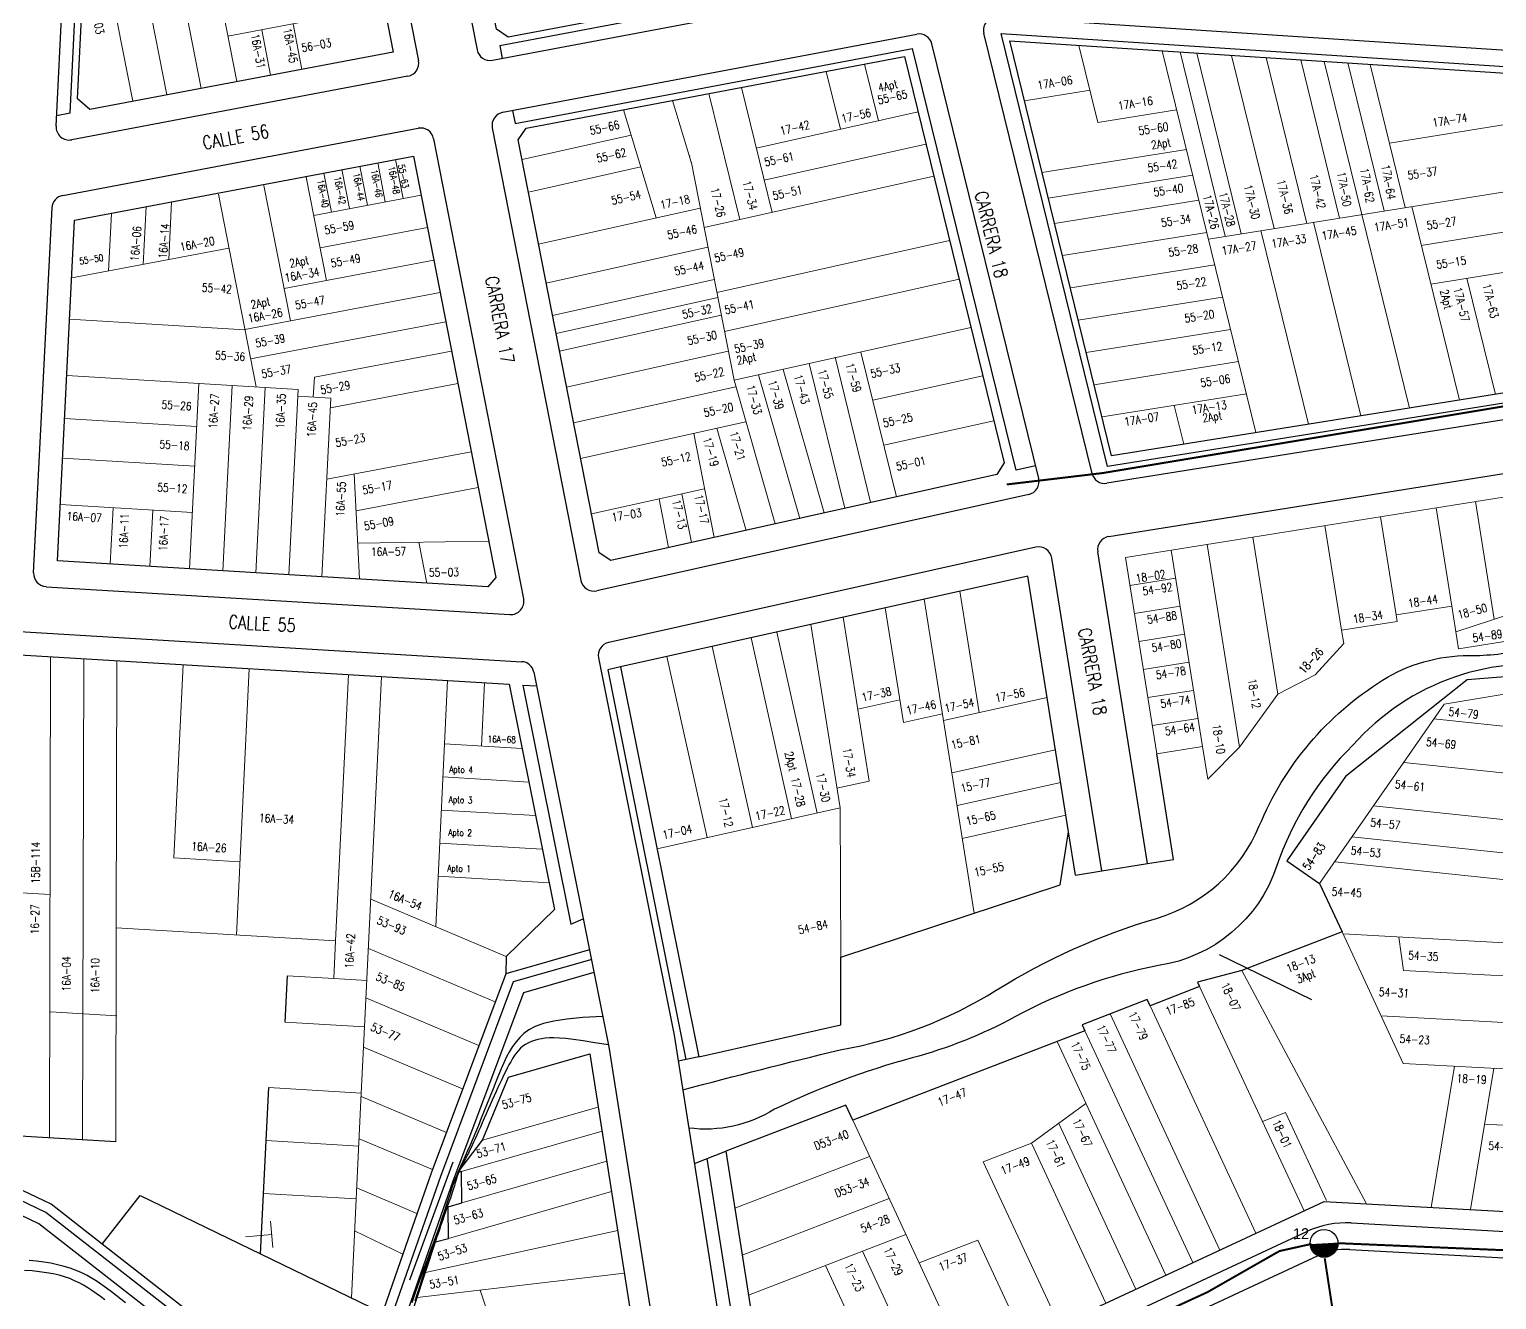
# Model space of a CAD drawing. Header units: millimetres. Extents: x 1022434 to 1024646, y 1272610 to 1274311.
# Drawn here: x 1023321.5 to 1023543.1, y 1273142.1 to 1273333.9 of the extents above; entities that cross this region are included whole.
import ezdxf
from ezdxf.enums import TextEntityAlignment as Align

# ---------------------------------------------------------------- set-up
doc = ezdxf.new("R2010")
doc.units = ezdxf.units.MM
doc.header["$MEASUREMENT"] = 0
for name, color, linetype, lineweight in [('CAB_AER_500', 3, 'Continuous', 25), ('CAB_RG6', 19, 'Continuous', 30), ('D-Activopasivo', 7, 'Continuous', 9), ('NOMENCLATURA', 23, 'Continuous', 0), ('Planimetria_Varios', 251, 'Continuous', 0)]:
    doc.layers.add(name, color=color, linetype=linetype, lineweight=lineweight)
for name, color, linetype in [('DISP_ACOP', 7, 'Continuous'), ('NOMEN', 251, 'Continuous'), ('PLANIMETRIA', 8, 'Continuous')]:
    doc.layers.add(name, color=color, linetype=linetype)
doc.styles.add('CALLE', font='simplex.shx', dxfattribs={"width": 0.8, "height": 2})
doc.styles.add('NOMEN', font='simplex.shx', dxfattribs={"width": 0.8, "height": 1.25})

# ---------------------------------------------------------------- blocks, each defined once
blk = doc.blocks.new('Terminador_M_Tap')
at = {"layer": 'D-Activopasivo'}
for p, q in [((0, 0), (4, 0)), ((4, 2), (4, -2))]:
    blk.add_line(p, q, dxfattribs=at)
blk = doc.blocks.new('acoplador')
at = {"color": 0, "const_width": 2.1}
blk.add_lwpolyline([(0, -1.05, 1), (0, 1.05, 1)], format="xyb", dxfattribs=at)
at = {"color": 0}
blk.add_circle((0, 0), 2.1, dxfattribs=at)
blk.add_attdef('DC-VAL', (2.69, 0.46), '', height=1.64, dxfattribs=at)

msp = doc.modelspace()

# ---------------------------------------------------------------- linework, layer by layer
at = {"layer": 'CAB_AER_500', "const_width": 0.3}
for points in [[(1023557.56, 1273239.3), (1023555.32, 1273278.81), (1023483.57, 1273266.88), (1023469.12, 1273265.16)], [(1023515.11, 1273150.5), (1023510.29, 1273149.43), (1023499.47, 1273143.25), (1023432.71, 1273112.47), (1023402.94, 1273087.1), (1023355.8, 1273071.79), (1023311.36, 1273051.67), (1023284.01, 1273039.85), (1023234.22, 1273017.96)], [(1023519.08, 1273150.62), (1023563.41, 1273148.75)], [(1023517.13, 1273148.34), (1023518.81, 1273137.33), (1023517.93, 1273064.38)]]:
    msp.add_lwpolyline(points, dxfattribs=at)
at = {"layer": 'CAB_RG6'}
for points in [[(1023501.17, 1273194.22), (1023515.11, 1273187.43)], [(1023385.48, 1273162.85), (1023378.96, 1273145.04)]]:
    msp.add_lwpolyline(points, dxfattribs=at)
at = {"layer": 'PLANIMETRIA', "linetype": 'Continuous'}
for p, q in [((1023377.13, 1273392.15), (1023389.14, 1273330.77)), ((1023369.37, 1273384.95), (1023380.29, 1273329.13)), ((1023366.24, 1273382.73), (1023376.47, 1273330.43)), ((1023325.59, 1273319.26), (1023327.79, 1273362.92)), ((1023327.69, 1273321.22), (1023329.6, 1273359.18)), ((1023328.8, 1273323.4), (1023330.62, 1273359.65)), ((1023391.47, 1273329.19), (1023453.4, 1273340.89)), ((1023392.58, 1273331.44), (1023450.07, 1273342.3)), ((1023467.74, 1273335.77), (1023547.67, 1273330.52)), ((1023393.03, 1273321.35), (1023455.52, 1273333.15)), ((1023481.99, 1273266.84), (1023465.67, 1273333.29)), ((1023468.26, 1273333.23), (1023546.59, 1273328.09)), ((1023484.31, 1273267.88), (1023468.26, 1273333.23)), ((1023376.47, 1273330.43), (1023330.66, 1273321.78)), ((1023392.58, 1273331.44), (1023392.96, 1273329.47)), ((1023394.88, 1273319.66), (1023454.91, 1273331)), ((1023470.54, 1273267.32), (1023454.91, 1273331)), ((1023473.94, 1273266.07), (1023457.83, 1273331.66)), ((1023378.7, 1273326.78), (1023327.96, 1273317.2)), ((1023330.66, 1273321.78), (1023328.8, 1273323.4)), ((1023327.69, 1273321.22), (1023325.67, 1273320.83)), ((1023394.5, 1273321.62), (1023394.88, 1273319.66)), ((1023326.59, 1273308.8), (1023380.26, 1273318.93)), ((1023391.44, 1273319), (1023404.81, 1273250.68)), ((1023382.59, 1273317.35), (1023396.18, 1273247.9)), ((1023328.38, 1273305.06), (1023379.54, 1273314.73)), ((1023379.54, 1273314.73), (1023391.99, 1273251.11)), ((1023322.19, 1273251.83), (1023324.97, 1273306.93)), ((1023325.79, 1273253.64), (1023328.38, 1273305.06)), ((1023553.88, 1273278.98), (1023484.31, 1273267.88)), ((1023555.25, 1273276.67), (1023484.24, 1273265.34)), ((1023473.47, 1273267.98), (1023470.54, 1273267.32)), ((1023484.51, 1273257.28), (1023555.85, 1273268.66)), ((1023472.43, 1273263.65), (1023407.21, 1273249.11)), ((1023473.5, 1273255.69), (1023409.02, 1273241.31)), ((1023490.36, 1273207.92), (1023482.85, 1273254.99)), ((1023390.78, 1273249.73), (1023325.79, 1273253.64)), ((1023483.45, 1273206.82), (1023475.91, 1273254.05)), ((1023391.99, 1273251.11), (1023390.78, 1273249.73)), ((1023324.07, 1273249.73), (1023394.1, 1273245.52)), ((1023299.2, 1273244.21), (1023395.89, 1273238.4)), ((1023297.43, 1273240.81), (1023394.01, 1273235.01)), ((1023407.49, 1273238.97), (1023418.9, 1273182.03)), ((1023397.73, 1273236.8), (1023409.05, 1273180.27)), ((1023410.82, 1273237.62), (1023408.87, 1273237.18)), ((1023408.87, 1273237.18), (1023420.66, 1273178.34)), ((1023394.01, 1273235.01), (1023400.82, 1273201.01)), ((1023396.07, 1273234.88), (1023403.3, 1273198.8)), ((1023396.07, 1273234.88), (1023398.14, 1273234.76)), ((1023494.31, 1273208.55), (1023491.76, 1273224.51)), ((1023479.5, 1273206.19), (1023478.45, 1273212.74)), ((1023483.45, 1273206.82), (1023490.36, 1273207.92)), ((1023490.36, 1273207.92), (1023494.31, 1273208.55)), ((1023479.5, 1273206.19), (1023483.45, 1273206.82)), ((1023400.82, 1273201.01), (1023393.54, 1273193.92)), ((1023403.3, 1273198.8), (1023405.18, 1273199.58)), ((1023406.11, 1273194.93), (1023393.48, 1273191.29)), ((1023393.54, 1273193.92), (1023393.48, 1273191.29)), ((1023360.17, 1273183.99), (1023360.51, 1273190.99)), ((1023393.48, 1273191.29), (1023382.2, 1273161.19)), ((1023418.9, 1273182.03), (1023430, 1273111.47)), ((1023393.9, 1273175.66), (1023406.18, 1273179.19)), ((1023406.18, 1273179.19), (1023417.58, 1273106.76)), ((1023409.05, 1273180.27), (1023420.67, 1273106.39)), ((1023422.61, 1273178.77), (1023419.52, 1273178.08)), ((1023389.95, 1273166.15), (1023393.9, 1273175.66)), ((1023356.47, 1273149), (1023357.69, 1273174.13)), ((1023334.59, 1273165.91), (1023296.66, 1273168.19)), ((1023386.24, 1273161.27), (1023389.95, 1273166.15)), ((1023421.95, 1273162.65), (1023426.72, 1273164.49)), ((1023386.81, 1273161.44), (1023386.24, 1273161.27)), ((1023386.85, 1273156.73), (1023386.81, 1273161.44)), ((1023423.85, 1273163.38), (1023431.65, 1273113.83)), ((1023382.2, 1273161.19), (1023377.92, 1273148.94)), ((1023324.84, 1273156.51), (1023319.48, 1273159.09)), ((1023332.55, 1273150.48), (1023324.84, 1273156.51)), ((1023384.77, 1273156.13), (1023386.85, 1273156.73)), ((1023384.82, 1273151.35), (1023384.77, 1273156.13)), ((1023521.11, 1273153.67), (1023548.19, 1273152.19)), ((1023351.67, 1273135.56), (1023332.55, 1273150.48)), ((1023377.58, 1273134.8), (1023382.89, 1273150.8)), ((1023382.89, 1273150.8), (1023384.82, 1273151.35)), ((1023431.65, 1273113.83), (1023514.44, 1273152.38)), ((1023377.92, 1273148.94), (1023373.09, 1273135.12)), ((1023432.82, 1273109.97), (1023516.12, 1273148.75)), ((1023520.89, 1273149.67), (1023549.26, 1273148.13))]:
    msp.add_line(p, q, dxfattribs=at)
at = {"layer": 'PLANIMETRIA'}
for p, q in [((1023332.55, 1273150.48), (1023338.27, 1273157.8)), ((1023338.27, 1273157.8), (1023356.47, 1273149)), ((1023356.47, 1273149), (1023374.84, 1273140.12))]:
    msp.add_line(p, q, dxfattribs=at)
at = {"layer": 'PLANIMETRIA', "linetype": 'Continuous'}
for points in [[(1023393.86, 1273332.7), (1023392.1, 1273333.89), (1023381, 1273390.6), (1023382.12, 1273392.6), (1023431.64, 1273411.12), (1023433.4, 1273410.19), (1023449.48, 1273344.73), (1023448.36, 1273342.99)], [(1023484.94, 1273269.5), (1023469.56, 1273332.14), (1023545.21, 1273327.18), (1023552.18, 1273280.23)], [(1023409.32, 1273253.68), (1023407.57, 1273254.82), (1023395.36, 1273317.21), (1023396.55, 1273318.96), (1023453.67, 1273329.75), (1023468.72, 1273268.45), (1023467.61, 1273266.67)], [(1023444.09, 1273183.56), (1023444.05, 1273193.79), (1023477.16, 1273204.74), (1023478.45, 1273212.74), (1023472.3, 1273251.32), (1023410.82, 1273237.62), (1023422.61, 1273178.77)]]:
    msp.add_lwpolyline(points, close=True, dxfattribs=at)
for points in [[(1023420.19, 1273173.79, -0.003888), (1023443.97, 1273179.82, 0.096912), (1023467.54, 1273188.81, -0.068101), (1023491.74, 1273199.66, 0.227254), (1023507.25, 1273213.6, -0.15654), (1023525.86, 1273235.61, -0.140985), (1023538.88, 1273239.33, 0.054399), (1023547.57, 1273240.26, -0.068465), (1023555.05, 1273240.84, -2.750934)], [(1023555.09, 1273237.47, 0.263362), (1023521.38, 1273225.79, 0.119371), (1023509.86, 1273207.47, -0.280518), (1023492.05, 1273192.53, 0.077251), (1023470.34, 1273184.78, -0.058435), (1023454.83, 1273178.58, 0.046723), (1023434.05, 1273170.83, -0.173523), (1023421.1, 1273168)]]:
    msp.add_lwpolyline(points, format="xyb", dxfattribs=at)
msp.add_lwpolyline([(1023555.1, 1273236.95), (1023538.64, 1273235.69), (1023520.27, 1273221.07), (1023511.43, 1273208.34), (1023516.36, 1273204.92), (1023519.74, 1273197.64), (1023504.59, 1273191.8), (1023497.92, 1273190.03), (1023498.23, 1273189.35), (1023490.75, 1273186.47), (1023490.32, 1273187.39), (1023480.5, 1273183.6), (1023480.93, 1273182.69), (1023445.86, 1273169.17), (1023444.8, 1273171.45), (1023426.72, 1273164.49), (1023433.76, 1273119.72), (1023435.35, 1273118.87), (1023517.02, 1273156.89), (1023547.18, 1273155.25), (1023548.92, 1273156.65), (1023552.24, 1273176.72, 0.039595), (1023555.12, 1273235.44)], format="xyb", close=True, dxfattribs=at)
for points in [[(1023406.46, 1273193.46), (1023394.62, 1273190.06), (1023383.61, 1273160.68), (1023374.39, 1273134.27), (1023371.97, 1273132.01), (1023351.09, 1273134.11), (1023324.04, 1273155.23), (1023318.6, 1273157.85), (1023314.25, 1273162.18), (1023307.26, 1273165.25), (1023306.46, 1273163.41)], [(1023406.8, 1273191.48), (1023396.14, 1273188.41), (1023385.49, 1273160), (1023376.11, 1273133.15), (1023372.67, 1273129.93), (1023350.31, 1273132.18), (1023322.98, 1273153.52), (1023317.42, 1273156.19), (1023313.1, 1273160.5), (1023306.46, 1273163.41)], [(1023408.13, 1273184.86), (1023405.14, 1273184.68), (1023402.69, 1273184.44), (1023400.72, 1273184.13), (1023399.16, 1273183.76), (1023397.94, 1273183.32), (1023396.98, 1273182.83), (1023396.22, 1273182.29), (1023395.59, 1273181.68), (1023395.03, 1273181.02), (1023394.52, 1273180.31), (1023394.05, 1273179.55), (1023393.61, 1273178.73), (1023393.19, 1273177.86), (1023392.79, 1273176.95), (1023392.39, 1273175.98), (1023391.98, 1273174.96), (1023391.56, 1273173.9), (1023391.12, 1273172.81), (1023390.68, 1273171.7), (1023390.24, 1273170.58), (1023389.79, 1273169.47), (1023389.35, 1273168.39), (1023388.92, 1273167.35), (1023388.5, 1273166.36), (1023388.1, 1273165.44), (1023387.71, 1273164.57), (1023387.34, 1273163.75), (1023386.98, 1273162.96), (1023386.63, 1273162.18), (1023386.3, 1273161.41), (1023385.98, 1273160.63), (1023385.66, 1273159.82), (1023385.36, 1273158.99), (1023385.06, 1273158.12), (1023384.77, 1273157.22), (1023384.47, 1273156.3), (1023384.16, 1273155.34), (1023383.85, 1273154.36), (1023383.51, 1273153.35), (1023383.16, 1273152.33), (1023382.79, 1273151.28), (1023382.39, 1273150.2), (1023381.98, 1273149.09), (1023381.55, 1273147.96), (1023381.11, 1273146.78), (1023380.66, 1273145.56), (1023380.2, 1273144.3), (1023379.74, 1273142.98), (1023379.28, 1273141.62)], [(1023409, 1273180.54), (1023406.91, 1273180.89), (1023405.17, 1273181.17), (1023403.73, 1273181.37), (1023402.54, 1273181.51), (1023401.57, 1273181.59), (1023400.75, 1273181.62), (1023400.06, 1273181.61), (1023399.45, 1273181.56), (1023398.87, 1273181.48), (1023398.33, 1273181.37), (1023397.82, 1273181.23), (1023397.34, 1273181.06), (1023396.89, 1273180.86), (1023396.47, 1273180.62), (1023396.07, 1273180.35), (1023395.71, 1273180.04), (1023395.38, 1273179.7), (1023395.06, 1273179.33), (1023394.77, 1273178.92), (1023394.49, 1273178.49), (1023394.22, 1273178.02), (1023393.96, 1273177.53), (1023393.69, 1273177.02), (1023393.43, 1273176.48), (1023393.16, 1273175.92), (1023392.88, 1273175.34), (1023392.59, 1273174.74), (1023392.3, 1273174.13), (1023392.01, 1273173.5), (1023391.71, 1273172.85), (1023391.41, 1273172.19), (1023391.11, 1273171.52), (1023390.81, 1273170.84), (1023390.51, 1273170.16), (1023390.21, 1273169.47), (1023389.92, 1273168.8), (1023389.64, 1273168.15), (1023389.36, 1273167.53), (1023389.1, 1273166.93), (1023388.86, 1273166.38), (1023388.63, 1273165.87), (1023388.41, 1273165.41), (1023388.21, 1273164.98), (1023388.02, 1273164.59), (1023387.84, 1273164.23), (1023387.67, 1273163.89), (1023387.5, 1273163.57), (1023387.34, 1273163.26), (1023387.19, 1273162.96), (1023387.03, 1273162.67), (1023386.88, 1273162.38), (1023386.74, 1273162.1), (1023386.61, 1273161.82), (1023386.48, 1273161.55), (1023386.36, 1273161.27), (1023386.25, 1273161), (1023386.15, 1273160.72), (1023386.06, 1273160.44), (1023385.97, 1273160.16), (1023385.89, 1273159.88), (1023385.81, 1273159.59), (1023385.73, 1273159.3), (1023385.64, 1273159.01), (1023385.55, 1273158.71), (1023385.46, 1273158.41), (1023385.35, 1273158.09), (1023385.24, 1273157.77), (1023385.11, 1273157.43), (1023384.98, 1273157.07), (1023384.84, 1273156.68), (1023384.7, 1273156.26), (1023384.54, 1273155.81), (1023384.38, 1273155.33), (1023384.2, 1273154.82), (1023384.02, 1273154.29), (1023383.84, 1273153.74), (1023383.65, 1273153.19), (1023383.47, 1273152.64), (1023383.27, 1273152.1), (1023383.08, 1273151.58), (1023382.9, 1273151.08), (1023382.7, 1273150.6), (1023382.51, 1273150.1), (1023382.3, 1273149.58), (1023382.09, 1273149.02), (1023381.86, 1273148.4), (1023381.61, 1273147.71), (1023381.34, 1273146.92), (1023381.05, 1273146.03), (1023380.75, 1273145.06), (1023380.43, 1273144.03), (1023380.1, 1273142.96), (1023379.77, 1273141.88)], [(1023332.96, 1273142.07), (1023332.31, 1273142.55), (1023331.65, 1273143.02), (1023331, 1273143.46), (1023330.36, 1273143.88), (1023329.71, 1273144.27), (1023329.05, 1273144.63), (1023328.36, 1273144.96), (1023327.64, 1273145.27), (1023326.86, 1273145.54), (1023326.03, 1273145.78), (1023325.12, 1273145.98), (1023324.13, 1273146.16), (1023323.07, 1273146.3), (1023321.97, 1273146.42), (1023320.83, 1273146.51)], [(1023336.05, 1273141.59), (1023335.35, 1273142.16), (1023334.64, 1273142.73), (1023333.93, 1273143.29), (1023333.22, 1273143.82), (1023332.5, 1273144.34), (1023331.77, 1273144.83), (1023331.03, 1273145.3), (1023330.26, 1273145.74), (1023329.46, 1273146.14), (1023328.62, 1273146.51), (1023327.73, 1273146.84), (1023326.79, 1273147.12), (1023325.8, 1273147.37), (1023324.78, 1273147.58), (1023323.72, 1273147.76), (1023322.63, 1273147.9), (1023321.53, 1273148.01)]]:
    msp.add_lwpolyline(points, dxfattribs=at)
for centre, radius, start, end in [((1023467.61, 1273333.77), 2, 86.2459, 193.7962), ((1023455.89, 1273331.18), 2, 13.7962, 100.6966), ((1023391.1, 1273331.16), 2, 191.0705, 280.6966), ((1023378.33, 1273328.75), 2, 280.6966, 11.0705), ((1023393.41, 1273319.38), 2, 100.6966, 191.0705), ((1023327.58, 1273319.16), 2, 177.1167, 280.6966), ((1023380.63, 1273316.97), 2, 11.0705, 100.6966), ((1023326.96, 1273306.83), 2, 100.6966, 177.1167), ((1023472, 1273265.6), 2, 282.5663, 13.7962), ((1023483.93, 1273267.32), 2, 193.7962, 279.0623), ((1023484.83, 1273255.31), 2, 99.0623, 189.0623), ((1023473.94, 1273253.74), 2, 9.0623, 102.5663), ((1023324.19, 1273251.73), 2, 177.1167, 266.5599), ((1023406.77, 1273251.06), 2, 191.0705, 282.5663), ((1023394.22, 1273247.52), 2, 266.5599, 11.0705), ((1023409.45, 1273239.36), 2, 102.5663, 191.3247), ((1023395.77, 1273236.41), 2, 11.3247, 86.5599), ((1023520.35, 1273139.69), 14, 86.8839, 114.9659), ((1023520.35, 1273139.69), 10, 86.8839, 114.9659)]:
    msp.add_arc(centre, radius, start, end, dxfattribs=at)
at = {"layer": 'Planimetria_Varios', "linetype": 'Continuous'}
for p, q in [((1023347.41, 1273353.95), (1023352.89, 1273325.98)), ((1023342.75, 1273349.14), (1023347.48, 1273324.95)), ((1023333.9, 1273339.69), (1023337.16, 1273323.01)), ((1023339.06, 1273340.66), (1023342.32, 1273323.98)), ((1023375.12, 1273337.3), (1023351.54, 1273332.85)), ((1023361.37, 1273334.7), (1023362.71, 1273327.83)), ((1023356.64, 1273333.81), (1023357.98, 1273326.94)), ((1023482.88, 1273319.81), (1023480.02, 1273331.45)), ((1023506.74, 1273272.98), (1023492.58, 1273330.63)), ((1023502.11, 1273302.62), (1023495.28, 1273330.45)), ((1023504.51, 1273303), (1023497.81, 1273330.29)), ((1023509.47, 1273303.79), (1023503.05, 1273329.94)), ((1023449.75, 1273320.06), (1023447.65, 1273328.61)), ((1023514.42, 1273304.58), (1023508.28, 1273329.6)), ((1023519.38, 1273305.37), (1023513.51, 1273329.26)), ((1023529.92, 1273276.68), (1023517.06, 1273329.02)), ((1023526.11, 1273306.45), (1023520.63, 1273328.79)), ((1023529.29, 1273306.95), (1023523.98, 1273328.57)), ((1023444, 1273318.78), (1023441.86, 1273327.52)), ((1023418.67, 1273323.14), (1023421.49, 1273313.82)), ((1023428.82, 1273305.15), (1023424.15, 1273324.17)), ((1023433.7, 1273306.24), (1023429.07, 1273325.1)), ((1023481.69, 1273324.68), (1023471.78, 1273323.1)), ((1023411.26, 1273321.74), (1023416.2, 1273305.41)), ((1023455.72, 1273321.39), (1023431.31, 1273315.95)), ((1023494.77, 1273321.7), (1023482.88, 1273319.81)), ((1023546.3, 1273319.79), (1023526.89, 1273316.7)), ((1023412.42, 1273317.89), (1023395.94, 1273314.22)), ((1023456.91, 1273316.54), (1023432.51, 1273311.1)), ((1023421.31, 1273314.75), (1023421.22, 1273314.73)), ((1023496.24, 1273315.73), (1023474.44, 1273312.25)), ((1023366.03, 1273312.18), (1023367.18, 1273306.29)), ((1023368.73, 1273312.69), (1023369.88, 1273306.8)), ((1023371.43, 1273313.2), (1023372.59, 1273307.31)), ((1023374.14, 1273313.71), (1023375.29, 1273307.82)), ((1023376.84, 1273314.22), (1023377.99, 1273308.33)), ((1023413.88, 1273313.09), (1023396.9, 1273309.31)), ((1023421.52, 1273313.72), (1023427.94, 1273280.88)), ((1023356.97, 1273310.31), (1023360.97, 1273289.85)), ((1023363.35, 1273311.56), (1023366.4, 1273295.96)), ((1023458.11, 1273311.68), (1023423.43, 1273303.95)), ((1023497.19, 1273311.85), (1023475.39, 1273308.37)), ((1023547.77, 1273309.9), (1023499.56, 1273302.21)), ((1023342.59, 1273299.1), (1023343.03, 1273307.83)), ((1023350.1, 1273308.97), (1023355.79, 1273279.88)), ((1023364.48, 1273305.78), (1023380.69, 1273308.84)), ((1023498.12, 1273308.06), (1023476.32, 1273304.58)), ((1023333.51, 1273297.38), (1023333.95, 1273306.05)), ((1023338.75, 1273298.37), (1023339.19, 1273307.11)), ((1023422.85, 1273306.89), (1023398.44, 1273301.45)), ((1023537.46, 1273277.88), (1023530.28, 1273307.11)), ((1023365.44, 1273300.87), (1023381.65, 1273303.93)), ((1023499.32, 1273303.19), (1023477.52, 1273299.71)), ((1023514.66, 1273274.24), (1023507.49, 1273303.48)), ((1023522.59, 1273275.51), (1023515.41, 1273304.74)), ((1023548.65, 1273303.97), (1023531.71, 1273301.26)), ((1023424, 1273301), (1023399.59, 1273295.56)), ((1023460.49, 1273301.97), (1023425.35, 1273294.13)), ((1023327.94, 1273296.33), (1023351.69, 1273300.82)), ((1023360.01, 1273294.76), (1023382.61, 1273299.02)), ((1023500.52, 1273298.31), (1023478.72, 1273294.84)), ((1023549.53, 1273298.03), (1023533.15, 1273295.42)), ((1023424.96, 1273296.1), (1023400.55, 1273290.65)), ((1023461.92, 1273296.14), (1023426.5, 1273288.24)), ((1023542.89, 1273278.74), (1023538.58, 1273296.28)), ((1023354.09, 1273288.55), (1023383.57, 1273294.12)), ((1023425.49, 1273293.4), (1023401.08, 1273287.96)), ((1023501.71, 1273293.44), (1023479.91, 1273289.97)), ((1023327.62, 1273290.09), (1023354.1, 1273288.5)), ((1023426.02, 1273290.7), (1023401.61, 1273285.26)), ((1023354.93, 1273284.13), (1023384.44, 1273289.7)), ((1023463.71, 1273288.85), (1023427.94, 1273280.88)), ((1023502.91, 1273288.57), (1023481.11, 1273285.09)), ((1023364.58, 1273281.37), (1023385.3, 1273285.28)), ((1023427.08, 1273285.3), (1023402.67, 1273279.86)), ((1023444.67, 1273261.56), (1023439.3, 1273283.41)), ((1023448.56, 1273262.51), (1023443.19, 1273284.37)), ((1023452.48, 1273263.3), (1023447.11, 1273285.15)), ((1023504.11, 1273283.7), (1023482.31, 1273280.22)), ((1023327.19, 1273281.6), (1023362.13, 1273279.5)), ((1023364.42, 1273278.36), (1023364.58, 1273281.37)), ((1023431.65, 1273281.71), (1023437.86, 1273260.04)), ((1023435.35, 1273282.53), (1023441.57, 1273260.86)), ((1023465.5, 1273281.57), (1023448.9, 1273277.87)), ((1023345.75, 1273252.44), (1023347.16, 1273280.4)), ((1023350.74, 1273252.14), (1023352.15, 1273280.1)), ((1023355.73, 1273251.84), (1023357.14, 1273279.8)), ((1023360.72, 1273251.54), (1023362.13, 1273279.5)), ((1023367, 1273276.74), (1023386.26, 1273280.38)), ((1023428.22, 1273279.92), (1023403.72, 1273274.46)), ((1023427.94, 1273280.88), (1023434.16, 1273259.21)), ((1023505.3, 1273278.82), (1023483.5, 1273275.35)), ((1023362.08, 1273278.5), (1023367.07, 1273278.2)), ((1023365.72, 1273251.24), (1023367.07, 1273278.2)), ((1023495.84, 1273271.24), (1023494.4, 1273277.09)), ((1023326.87, 1273275.11), (1023346.83, 1273273.91)), ((1023429.74, 1273274.62), (1023404.78, 1273269.06)), ((1023467.17, 1273274.77), (1023450.57, 1273271.07)), ((1023421.87, 1273272.87), (1023424.94, 1273257.16)), ((1023425.34, 1273273.64), (1023429.76, 1273258.23)), ((1023366.46, 1273265.95), (1023388.28, 1273270.07)), ((1023326.57, 1273269.12), (1023346.53, 1273267.92)), ((1023370.61, 1273266.74), (1023371.38, 1273250.89)), ((1023370.88, 1273261.19), (1023389.33, 1273264.68)), ((1023423.5, 1273264.52), (1023406.41, 1273260.71)), ((1023420.06, 1273263.75), (1023421.5, 1273256.39)), ((1023326.21, 1273262.13), (1023346.18, 1273260.93)), ((1023333.77, 1273253.16), (1023334.2, 1273261.65)), ((1023339.76, 1273252.8), (1023340.19, 1273261.29)), ((1023416.63, 1273262.99), (1023418.07, 1273255.63)), ((1023536.31, 1273246.81), (1023533.94, 1273261.62)), ((1023542.7, 1273244.82), (1023539.87, 1273262.57)), ((1023519.68, 1273243.14), (1023517.16, 1273258.94)), ((1023527.91, 1273245.47), (1023525.55, 1273260.28)), ((1023510.07, 1273233.51), (1023506.29, 1273257.21)), ((1023371.12, 1273256.31), (1023390.91, 1273256.6)), ((1023380.35, 1273256.45), (1023381.55, 1273250.28)), ((1023498.68, 1273225.62), (1023493.95, 1273255.24)), ((1023504.26, 1273225.5), (1023499.38, 1273256.11)), ((1023494.63, 1273251.01), (1023487.71, 1273249.9)), ((1023464.21, 1273200.46), (1023456.65, 1273247.83)), ((1023464.95, 1273230.73), (1023462.03, 1273249.03)), ((1023453.55, 1273229.21), (1023450.78, 1273246.53)), ((1023495.3, 1273246.77), (1023488.39, 1273245.67)), ((1023548.47, 1273246.72), (1023536.93, 1273242.91)), ((1023443.96, 1273216.32), (1023439.54, 1273244.02)), ((1023448.37, 1273220.38), (1023444.43, 1273245.11)), ((1023436.6, 1273214.68), (1023430.51, 1273242.01)), ((1023440.51, 1273215.55), (1023434.41, 1273242.88)), ((1023495.98, 1273242.54), (1023489.06, 1273241.44)), ((1023324.59, 1273166.51), (1023324.76, 1273239.17)), ((1023423.91, 1273211.85), (1023417.82, 1273239.18)), ((1023430.75, 1273213.37), (1023424.65, 1273240.7)), ((1023329.59, 1273166.21), (1023329.75, 1273238.87)), ((1023334.66, 1273198.23), (1023334.75, 1273238.57)), ((1023343.35, 1273208.78), (1023344.77, 1273237.97)), ((1023352.8, 1273197.14), (1023354.75, 1273237.37)), ((1023496.65, 1273238.31), (1023489.74, 1273237.21)), ((1023367.78, 1273196.24), (1023369.73, 1273236.47)), ((1023372.15, 1273183.27), (1023374.72, 1273236.17)), ((1023382.9, 1273198.42), (1023384.7, 1273235.57)), ((1023389.82, 1273225.67), (1023390.28, 1273235.23)), ((1023555.12, 1273235.35), (1023535.18, 1273232)), ((1023452.99, 1273232.67), (1023446.64, 1273231.26)), ((1023475.22, 1273233.02), (1023459.57, 1273229.53)), ((1023497.33, 1273234.08), (1023490.41, 1273232.98)), ((1023459.41, 1273230.52), (1023453.55, 1273229.21)), ((1023535.18, 1273232), (1023516.36, 1273204.92)), ((1023498, 1273229.85), (1023491.09, 1273228.75)), ((1023533.62, 1273229.76), (1023555.27, 1273227.48)), ((1023384.24, 1273226), (1023395.95, 1273225.3)), ((1023476.48, 1273225.1), (1023460.83, 1273221.62)), ((1023529.06, 1273223.2), (1023555.27, 1273220.45)), ((1023383.99, 1273221.01), (1023396.97, 1273220.23)), ((1023448.37, 1273220.38), (1023443.48, 1273219.29)), ((1023477.27, 1273220.16), (1023461.62, 1273216.67)), ((1023383.75, 1273216.01), (1023397.98, 1273215.16)), ((1023443.96, 1273216.32), (1023416.32, 1273210.16)), ((1023443.96, 1273216.32), (1023444.05, 1273193.79)), ((1023478.06, 1273215.21), (1023462.41, 1273211.72)), ((1023524.5, 1273216.64), (1023555.13, 1273213.42)), ((1023383.51, 1273211.02), (1023399, 1273210.09)), ((1023521.24, 1273211.95), (1023554.95, 1273208.41)), ((1023343.35, 1273208.78), (1023353.34, 1273208.18)), ((1023518.64, 1273208.2), (1023554.76, 1273204.41)), ((1023383.27, 1273206.02), (1023400.01, 1273205.02)), ((1023296.66, 1273204.92), (1023324.67, 1273203.24)), ((1023373.09, 1273202.56), (1023393.54, 1273193.92)), ((1023334.59, 1273165.91), (1023334.66, 1273198.23)), ((1023367.78, 1273196.24), (1023334.66, 1273198.23)), ((1023519.74, 1273197.64), (1023528.99, 1273177.77)), ((1023519.91, 1273197.3), (1023554.17, 1273195.43)), ((1023528.34, 1273196.84), (1023529.01, 1273191.79)), ((1023367.5, 1273190.57), (1023367.78, 1273196.24)), ((1023372.73, 1273195.11), (1023391.89, 1273187.03)), ((1023367.5, 1273190.57), (1023360.51, 1273190.99)), ((1023372.49, 1273190.27), (1023367.5, 1273190.57)), ((1023504.59, 1273191.8), (1023523.44, 1273156.54)), ((1023529.01, 1273191.79), (1023553.75, 1273190.45)), ((1023498.23, 1273189.35), (1023514, 1273155.48)), ((1023372.37, 1273187.67), (1023389.43, 1273180.47)), ((1023490.75, 1273186.47), (1023506.75, 1273152.11)), ((1023324.74, 1273185.55), (1023334.74, 1273184.95)), ((1023372.15, 1273183.27), (1023360.17, 1273183.99)), ((1023484.71, 1273185.22), (1023501.31, 1273149.58)), ((1023525.65, 1273184.96), (1023553.05, 1273183.47)), ((1023371.67, 1273173.29), (1023372.15, 1273183.27)), ((1023480.93, 1273182.69), (1023497.23, 1273147.68)), ((1023372, 1273180.22), (1023386.97, 1273173.91)), ((1023476.72, 1273181.07), (1023493.15, 1273145.78)), ((1023528.99, 1273177.77), (1023552.21, 1273176.51)), ((1023536.74, 1273177.35), (1023533.21, 1273156.01)), ((1023542.67, 1273177.03), (1023539.14, 1273155.69)), ((1023371.67, 1273173.29), (1023357.69, 1273174.13)), ((1023370.17, 1273142.38), (1023371.67, 1273173.29)), ((1023371.64, 1273172.78), (1023384.51, 1273167.35)), ((1023389.95, 1273166.15), (1023407.44, 1273171.17)), ((1023472.84, 1273165.7), (1023481.07, 1273171.73)), ((1023507.71, 1273169), (1023511.23, 1273170.36)), ((1023511.23, 1273170.36), (1023517.42, 1273157.08)), ((1023445.86, 1273169.17), (1023463.23, 1273131.85)), ((1023476.96, 1273168.71), (1023488.62, 1273143.67)), ((1023541.27, 1273168.59), (1023550.81, 1273168.07)), ((1023371.28, 1273165.29), (1023357.3, 1273166.13)), ((1023371.33, 1273166.39), (1023382.4, 1273161.72)), ((1023386.81, 1273161.44), (1023408.02, 1273167.53)), ((1023428.07, 1273155.9), (1023448.39, 1273163.73)), ((1023465.57, 1273162.89), (1023472.84, 1273165.7)), ((1023472.84, 1273165.7), (1023484.08, 1273141.56)), ((1023386.85, 1273156.73), (1023408.73, 1273163.01)), ((1023465.57, 1273162.89), (1023477.04, 1273138.27)), ((1023370.89, 1273157.3), (1023356.92, 1273158.14)), ((1023370.97, 1273158.95), (1023380.07, 1273155.11)), ((1023384.82, 1273151.35), (1023409.45, 1273158.43)), ((1023429.18, 1273148.82), (1023451.35, 1273157.37)), ((1023381.36, 1273146.18), (1023410.38, 1273152.54)), ((1023377.92, 1273148.94), (1023370.66, 1273152.49)), ((1023430.14, 1273142.76), (1023453.89, 1273151.91)), ((1023455.88, 1273147.64), (1023464.76, 1273151.07)), ((1023464.76, 1273151.07), (1023471.85, 1273135.86)), ((1023447.34, 1273149.39), (1023456.89, 1273128.89)), ((1023411.39, 1273146.09), (1023380.11, 1273142.42)), ((1023441.73, 1273147.23), (1023451.45, 1273126.36)), ((1023389.62, 1273143.54), (1023403.52, 1273102.05))]:
    msp.add_line(p, q, dxfattribs=at)
msp.add_lwpolyline([(1023555.02, 1273243.15), (1023537.34, 1273240.33), (1023536.31, 1273246.81), (1023527.91, 1273245.47), (1023528.07, 1273244.48), (1023519.68, 1273243.14), (1023519.99, 1273241.17), (1023515.66, 1273236.44), (1023510.07, 1273233.51), (1023504.26, 1273225.5), (1023499.46, 1273220.68), (1023498.68, 1273225.62), (1023491.76, 1273224.51), (1023487.04, 1273254.14), (1023553.22, 1273264.7), (1023554.72, 1273263.43), (1023554.95, 1273248.69)], close=True, dxfattribs=at)
msp.add_arc((1023420.53, 1273313.53), 1, 11.0705, 16.8405, dxfattribs=at)

# ---------------------------------------------------------------- block references
at = {"layer": 'D-Activopasivo', "rotation": 5.190409263285113}
msp.add_blockref('Terminador_M_Tap', (1023354.16, 1273151.58), dxfattribs=at)
at = {"layer": 'DISP_ACOP'}
ref = msp.add_blockref('acoplador', (1023517.03, 1273150.59), dxfattribs=dict(at, rotation=273.191140005459))
ref.add_attrib('DC-VAL', '12', (1023512.34, 1273151.22), dxfattribs={"layer": '0', "color": 0, "height": 1.639, "rotation": 0.6766})

# ---------------------------------------------------------------- texts
at = {"layer": 'NOMEN', "linetype": 'Continuous', "style": 'NOMEN', "width": 0.8}
for s, height, rotation, p in [('16A-03', 1.25, 281.0705, (1023330.63, 1273338.24)), ('16A-31', 1.25, 280.6966, (1023354.99, 1273333.06)), ('16A-45', 1.25, 280.6966, (1023359.86, 1273333.91)), ('56-03', 1.25, 10.6966, (1023362.77, 1273330.43)), ('4Apt', 1.25, 12.5663, (1023449.86, 1273324.41)), ('17A-06', 1.25, 9.0623, (1023473.87, 1273324.81)), ('55-65', 1.25, 12.5663, (1023449.78, 1273322.54)), ('17A-16', 1.25, 9.0623, (1023486.01, 1273321.68)), ('17-56', 1.25, 12.5663, (1023444.29, 1273319.73)), ('17A-74', 1.25, 9.0623, (1023533.5, 1273319.13)), ('55-66', 1.25, 12.5663, (1023406.32, 1273317.92)), ('17-42', 1.25, 12.5663, (1023435.04, 1273317.91)), ('55-60', 1.25, 9.0623, (1023489.12, 1273317.89)), ('2Apt', 1.25, 9.0623, (1023491.03, 1273315.76)), ('55-62', 1.25, 12.5663, (1023407.34, 1273313.74)), ('55-61', 1.25, 12.5663, (1023432.68, 1273313.17)), ('16A-44', 1, 280.6966, (1023370.42, 1273312.08)), ('16A-46', 1, 280.6966, (1023373.11, 1273312.59)), ('16A-48', 1, 280.6966, (1023375.74, 1273313.09)), ('55-63', 1, 280.6966, (1023377.2, 1273313.38)), ('55-42', 1.25, 9.0623, (1023490.49, 1273312.28)), ('17A-50', 1.25, 280.1048, (1023518.98, 1273312.25)), ('17A-62', 1.25, 280.1048, (1023522.47, 1273312.81)), ('17A-64', 1.25, 280.1048, (1023525.68, 1273313.32)), ('55-37', 1.25, 9.0623, (1023529.75, 1273311.18)), ('16A-40', 1, 280.6966, (1023364.99, 1273311.06)), ('16A-42', 1, 280.6966, (1023367.57, 1273311.54)), ('17-34', 1.25, 283.7962, (1023429.22, 1273310.87)), ('55-51', 1.25, 12.5663, (1023433.93, 1273308.1)), ('55-40', 1.25, 9.0623, (1023491.39, 1273308.62)), ('17A-30', 1.25, 283.7962, (1023504.89, 1273310.24)), ('17A-36', 1.25, 283.7962, (1023509.88, 1273311.03)), ('17A-42', 1.25, 283.7962, (1023514.81, 1273311.82)), ('55-54', 1.25, 12.5663, (1023409.57, 1273307.39)), ('17-18', 1.25, 12.5663, (1023416.95, 1273306.7)), ('17-26', 1.25, 283.7962, (1023424.38, 1273309.8)), ('17A-26', 1.25, 283.7962, (1023498.73, 1273308.75)), ('17A-28', 1.25, 283.7962, (1023501.14, 1273309.13)), ('55-34', 1.25, 9.0623, (1023492.52, 1273304.02)), ('55-27', 1.25, 9.0623, (1023532.63, 1273303.61)), ('16A-06', 1.25, 85.4191, (1023338.05, 1273298.82)), ('16A-14', 1.25, 85.4191, (1023342.29, 1273299.22)), ('55-59', 1.25, 10.6966, (1023366.22, 1273302.9)), ('55-46', 1.25, 12.5663, (1023418.02, 1273302.16)), ('17A-45', 1.25, 9.0623, (1023516.76, 1273302.07)), ('17A-51', 1.25, 9.0623, (1023524.68, 1273303.33)), ('16A-20', 1.25, 10.6966, (1023344.41, 1273300.37)), ('55-28', 1.25, 9.0623, (1023493.63, 1273299.53)), ('17A-27', 1.25, 9.0623, (1023501.67, 1273299.81)), ('17A-33', 1.25, 9.0623, (1023509.18, 1273300.86)), ('55-50', 1, 9.285, (1023329.2, 1273298.35)), ('2Apt', 1.25, 10.6966, (1023360.93, 1273297.89)), ('55-49', 1.25, 10.6966, (1023367.19, 1273297.92)), ('55-44', 1.25, 12.5663, (1023419.09, 1273296.68)), ('55-49', 1.25, 12.5663, (1023425.13, 1273298.68)), ('55-15', 1.25, 9.0623, (1023534.08, 1273297.7)), ('16A-34', 1.25, 10.6966, (1023360.23, 1273295.72)), ('55-42', 1.25, 356.5599, (1023347.56, 1273294.27)), ('55-22', 1.25, 9.0623, (1023494.86, 1273294.51)), ('2Apt', 1.25, 283.7962, (1023534.53, 1273294.42)), ('17A-57', 1.25, 283.7962, (1023536.55, 1273294.75)), ('17A-63', 1.25, 283.7962, (1023540.92, 1273295.3)), ('2Apt', 1.25, 10.6966, (1023355.09, 1273291.67)), ('55-47', 1.25, 10.6966, (1023361.81, 1273291.58)), ('55-32', 1.25, 12.5663, (1023420.27, 1273290.16)), ('55-41', 1.25, 12.5663, (1023426.67, 1273290.84)), ('16A-26', 1.25, 10.6966, (1023354.67, 1273289.58)), ('55-20', 1.25, 9.0623, (1023496.07, 1273289.59)), ('55-39', 1.25, 10.6966, (1023355.8, 1273285.83)), ('55-30', 1.25, 12.5663, (1023421.05, 1273286.19)), ('55-39', 1.25, 12.5663, (1023428.15, 1273284.96)), ('55-12', 1.25, 9.0623, (1023497.26, 1273284.75)), ('55-36', 1.25, 356.5599, (1023349.56, 1273284.06)), ('55-37', 1.25, 10.6966, (1023356.71, 1273281.19)), ('2Apt', 1.25, 12.5663, (1023428.49, 1273283.23)), ('17-59', 1.25, 285.9685, (1023444.75, 1273283.3)), ('55-33', 1.25, 12.5663, (1023448.71, 1273281.23)), ('55-22', 1.25, 12.5663, (1023422.13, 1273280.65)), ('17-43', 1.25, 285.2948, (1023436.97, 1273281.57)), ('17-55', 1.25, 285.2948, (1023440.56, 1273282.37)), ('55-06', 1.25, 9.0623, (1023498.46, 1273279.84)), ('55-29', 1.25, 10.6966, (1023365.63, 1273278.77)), ('17-33', 1.25, 285.2948, (1023429.78, 1273279.98)), ('17-39', 1.25, 285.2948, (1023433.09, 1273280.71)), ('55-26', 1.25, 356.5599, (1023341.47, 1273276.6)), ('16A-27', 1.25, 86.5599, (1023349.88, 1273273.52)), ('16A-29', 1.25, 86.5599, (1023355.02, 1273273.21)), ('55-20', 1.25, 12.5663, (1023423.52, 1273275.33)), ('17A-13', 1.25, 9.0623, (1023497.16, 1273275.77)), ('55-25', 1.25, 12.5663, (1023450.59, 1273273.78)), ('17A-07', 1.25, 9.0623, (1023486.96, 1273273.99)), ('2Apt', 1.25, 9.0623, (1023498.77, 1273274.54)), ('55-23', 1.25, 10.6966, (1023367.89, 1273270.81)), ('17-21', 1.25, 285.8394, (1023427.26, 1273272.99)), ('55-18', 1.25, 356.5599, (1023341.16, 1273270.61)), ('55-12', 1.25, 12.5663, (1023417.12, 1273267.85)), ('17-19', 1.25, 285.8394, (1023423.23, 1273272.09)), ('55-01', 1.25, 12.5663, (1023452.57, 1273267.23)), ('55-17', 1.25, 10.6966, (1023371.95, 1273263.65)), ('55-12', 1.25, 356.5599, (1023340.84, 1273264.13)), ('17-17', 1.25, 282.5663, (1023421.94, 1273263.49)), ('17-03', 1.25, 9.5655, (1023409.6, 1273259.56)), ('17-13', 1.25, 282.5663, (1023418.59, 1273262.74)), ('16A-07', 1.25, 356.5599, (1023327.15, 1273259.78)), ('55-09', 1.25, 10.6966, (1023372.21, 1273258.23)), ('16A-57', 1.25, 0.8278, (1023373.14, 1273254.36)), ('55-03', 1.25, 0.8278, (1023381.88, 1273251.24)), ('18-02', 1.25, 9.0623, (1023488.7, 1273250.33)), ('54-92', 1.25, 9.0623, (1023489.73, 1273248.41)), ('18-44', 1.25, 9.0623, (1023529.81, 1273246.57)), ('54-88', 1.25, 9.0623, (1023490.42, 1273244.11)), ('18-34', 1.25, 9.0623, (1023521.5, 1273244.2)), ('18-50', 1.25, 14.9789, (1023537.38, 1273244.84)), ('54-80', 1.25, 9.0623, (1023491.1, 1273239.85)), ('54-89', 1.25, 9.0623, (1023539.55, 1273241.33)), ('18-26', 1.25, 47.5239, (1023513.99, 1273236.46)), ('54-78', 1.25, 9.0623, (1023491.75, 1273235.74)), ('17-38', 1.25, 12.5663, (1023447.37, 1273232.38)), ('18-12', 1.25, 279.0623, (1023505.52, 1273235.75)), ('17-46', 1.25, 12.5, (1023454.12, 1273230.4)), ('17-54', 1.25, 12.5, (1023459.87, 1273230.73)), ('17-56', 1.25, 12.5663, (1023467.52, 1273232.26)), ('54-74', 1.25, 9.0623, (1023492.44, 1273231.41)), ('54-79', 1.25, 354.0052, (1023535.78, 1273230.25)), ('54-64', 1.25, 9.0623, (1023493.11, 1273227.26)), ('18-10', 1.25, 279.0623, (1023500.15, 1273228.86)), ('16A-68', 1, 358.3203, (1023390.73, 1273226.24)), ('15-81', 1.25, 12.5663, (1023460.85, 1273225.19)), ('54-69', 1.25, 354.0052, (1023532.39, 1273225.71)), ('2Apt', 1.25, 284.4768, (1023435.56, 1273224.66)), ('17-34', 1.25, 279.0623, (1023444.36, 1273225.3)), ('Apto 4', 1, 358.3203, (1023384.94, 1273221.67)), ('17-30', 1.25, 282.3889, (1023440.3, 1273221.53)), ('17-28', 1.25, 282.3889, (1023436.52, 1273220.83)), ('15-77', 1.25, 12.5663, (1023462.32, 1273218.66)), ('54-61', 1.25, 354.0052, (1023527.68, 1273219.3)), ('Apto 3', 1, 358.3203, (1023384.87, 1273217.1)), ('17-12', 1.25, 282.5, (1023425.64, 1273217.75)), ('16A-34', 1.25, 356.5599, (1023356.19, 1273214.22)), ('17-22', 1.25, 12.5663, (1023431.3, 1273214.45)), ('15-65', 1.25, 12.5663, (1023463.12, 1273213.69)), ('54-57', 1.25, 354.0052, (1023523.97, 1273213.54)), ('Apto 2', 1, 358.3203, (1023384.79, 1273212.15)), ('17-04', 1.25, 12.5663, (1023417.3, 1273211.61)), ('15B-114', 1.25, 89.8674, (1023323.11, 1273204.89)), ('16A-26', 1.25, 356.5599, (1023345.98, 1273209.94)), ('54-83', 1.25, 55.2053, (1023514.73, 1273206.8)), ('54-53', 1.25, 354.0052, (1023521.02, 1273209.32)), ('15-55', 1.25, 12.5663, (1023464.35, 1273205.94)), ('Apto 1', 1, 358.3203, (1023384.64, 1273206.75)), ('16A-54', 1.25, 337.1183, (1023375.61, 1273202.88)), ('54-45', 1.25, 356.8839, (1023518.15, 1273203.1)), ('16-27', 1.25, 89.8674, (1023323, 1273197.23)), ('53-93', 1.25, 337.1183, (1023373.91, 1273198.9)), ('54-84', 1.25, 12.5663, (1023437.79, 1273197.25)), ('16A-42', 1.25, 87.0079, (1023370.44, 1273192.06)), ('54-35', 1.25, 356.8839, (1023529.71, 1273193.47)), ('16A-04', 1.25, 89.8674, (1023327.76, 1273188.62)), ('16A-10', 1.25, 89.8674, (1023332.1, 1273188.35)), ('18-13', 1.25, 21.0725, (1023511.62, 1273191.43)), ('53-85', 1.25, 337.1183, (1023373.76, 1273190.39)), ('3Apt', 1.25, 21.0725, (1023513.11, 1273189.81)), ('18-07', 1.25, 294.9659, (1023501.43, 1273189.62)), ('54-31', 1.25, 356.8839, (1023525.28, 1273187.95)), ('17-85', 1.25, 21.0725, (1023493.38, 1273184.95)), ('53-77', 1.25, 337.1183, (1023372.96, 1273182.8)), ('17-79', 1.25, 294.9659, (1023487.44, 1273185.24)), ('17-77', 1.25, 294.9659, (1023482.64, 1273183.25)), ('54-23', 1.25, 356.8839, (1023528.41, 1273180.87)), ('17-75', 1.25, 294.9659, (1023478.76, 1273180.7)), ('18-19', 1.25, 356.8839, (1023537.01, 1273174.89)), ('53-75', 1.25, 16.0249, (1023393.11, 1273170.83)), ('17-47', 1.25, 21.0725, (1023458.99, 1273171.26)), ('17-67', 1.25, 294.9659, (1023479.01, 1273169.07)), ('18-01', 1.25, 294.9659, (1023509.15, 1273168.91)), ('53-71', 1.25, 16.0249, (1023389.27, 1273163.45)), ('D53-40', 1.25, 21.0725, (1023440.33, 1273164.64)), ('17-61', 1.25, 294.9659, (1023474.99, 1273165.94)), ('54-09', 1.25, 355.8728, (1023541.79, 1273164.74)), ('17-49', 1.25, 21.0725, (1023468.5, 1273160.9)), ('53-65', 1.25, 16.0249, (1023387.85, 1273158.59)), ('D53-34', 1.25, 21.0725, (1023443.45, 1273157.49)), ('53-63', 1.25, 16.0249, (1023385.81, 1273153.42)), ('54-28', 1.25, 21.0725, (1023447.34, 1273152.17)), ('53-53', 1.25, 18.515, (1023383.46, 1273147.97)), ('17-29', 1.25, 294.9659, (1023450.47, 1273149.68)), ('17-37', 1.25, 21.0725, (1023459.13, 1273146.36)), ('17-23', 1.25, 294.9659, (1023444.55, 1273147.28)), ('53-51', 1.25, 9.9528, (1023382.06, 1273143.73))]:
    msp.add_text(s, height=height, rotation=rotation, dxfattribs=at).set_placement(p)
for s, p in [('16A-35', (1023360.27, 1273278.86)), ('16A-45', (1023364.99, 1273277.57)), ('16A-55', (1023369.34, 1273265.57)), ('16A-11', (1023336.6, 1273260.74)), ('16A-17', (1023342.59, 1273260.38))]:
    msp.add_text(s, height=1.25, rotation=87.1167, dxfattribs=at).set_placement(p, align=Align.RIGHT)
at = {"layer": 'NOMENCLATURA', "linetype": 'Continuous', "style": 'CALLE', "width": 0.8}
for s, rotation, p in [('CALLE 56', 10.7, (1023347.89, 1273315.69)), ('CARRERA 18', 283.8104, (1023464.22, 1273309.13)), ('CARRERA 17', 280.7375, (1023390.35, 1273296.39)), ('CALLE 55', 356.5599, (1023351.58, 1273243.46)), ('CARRERA 18', 280.7375, (1023479.85, 1273243.29))]:
    msp.add_text(s, height=2, rotation=rotation, dxfattribs=at).set_placement(p)

doc.saveas('drawing.dxf')
